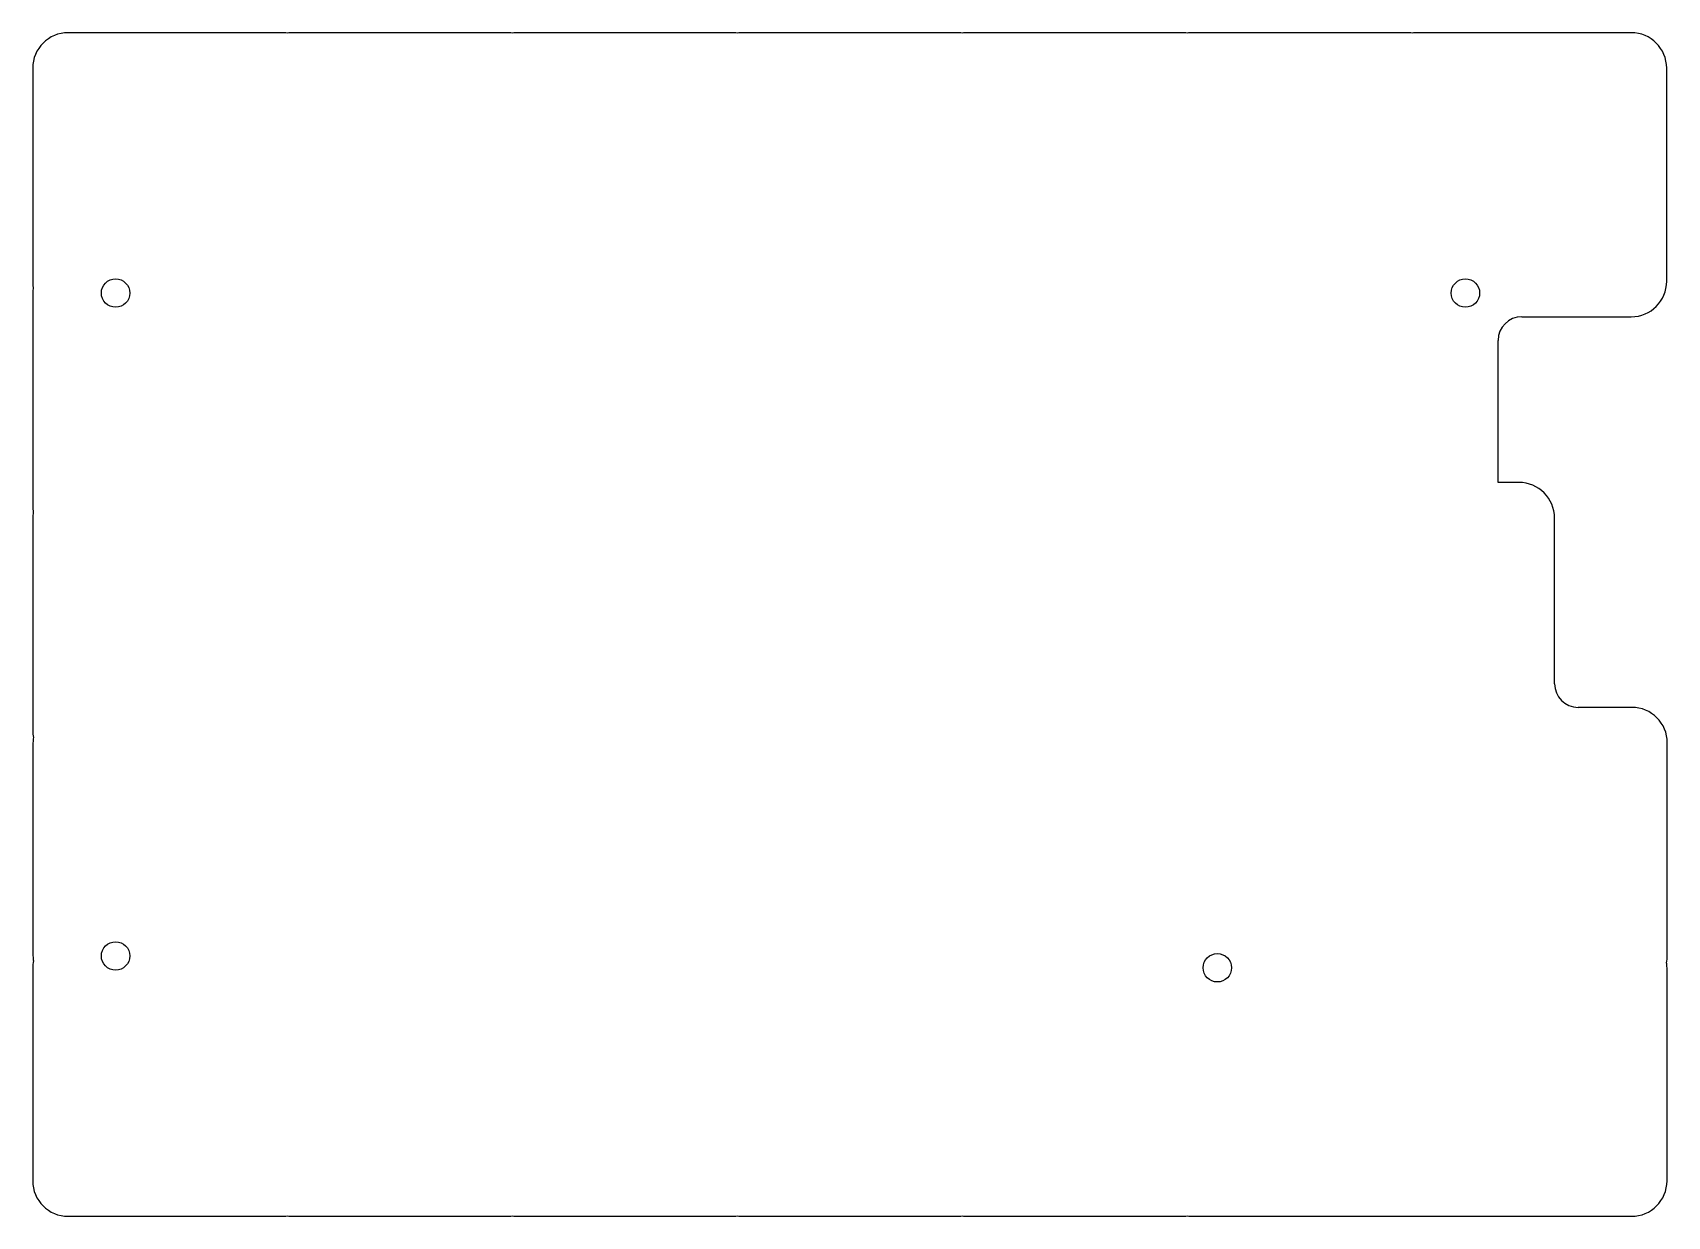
# Model space of a CAD drawing. Header units: millimetres. Extents: x 88 to 226, y -162 to -62.
import ezdxf

# ---------------------------------------------------------------- set-up
doc = ezdxf.new("R2010")
doc.units = ezdxf.units.MM

msp = doc.modelspace()

# ---------------------------------------------------------------- linework, layer by layer
at = {"linetype": 'CONTINUOUS'}
for p, q in [((109, -62), (91, -62)), ((128, -62), (110, -62)), ((147, -62), (129, -62)), ((166, -62), (148, -62)), ((185, -62), (167, -62)), ((204, -62), (186, -62)), ((223, -62), (205, -62)), ((88, -65), (88, -83)), ((226, -83), (226, -65)), ((88.00625, -84), (88.00625, -102)), ((213.7625, -86), (223, -86)), ((211.7625, -100), (211.7625, -88)), ((213.525, -100), (211.7625, -100)), ((88.0125, -103), (88.0125, -121)), ((216.525, -117), (216.525, -103)), ((223.05, -119), (218.525, -119)), ((88.025, -122), (88.025, -140)), ((226.05, -140), (226.05, -122)), ((88, -141), (88, -159)), ((226.025, -159), (226.025, -141)), ((91, -162), (109, -162)), ((110, -162), (128, -162)), ((129, -162), (147, -162)), ((148, -162), (166, -162)), ((167, -162), (185, -162)), ((186.025, -162), (223.025, -162))]:
    msp.add_line(p, q, dxfattribs=at)
for centre in [(95, -84), (209, -84), (95, -140), (188.05, -141)]:
    msp.add_circle(centre, 1.2, dxfattribs=at)
for centre, radius, start, end in [((91, -65), 3, 90, 180), ((109, -65), 3, 80.4059318, 90), ((110, -65), 3, 90, 99.5940682), ((128, -65), 3, 80.4059318, 90), ((129, -65), 3, 90, 99.5940682), ((147, -65), 3, 80.4059318, 90), ((148, -65), 3, 90, 99.5940682), ((166, -65), 3, 80.4059318, 90), ((167, -65), 3, 90, 99.5940682), ((185, -65), 3, 80.4059318, 90), ((186, -65), 3, 90, 99.5940682), ((204, -65), 3, 80.4059318, 90), ((205, -65), 3, 90, 99.5940682), ((223, -65), 3, 0, 90), ((91, -83), 3, 180, 189.9523517), ((91.00625, -84), 3, 170.7638371, 180), ((223, -83), 3, 270, 360), ((213.7625, -88), 2, 90, 180), ((213.525, -103), 3, 0, 90), ((91.00625, -102), 3, 180, 189.9523517), ((91.0125, -103), 3, 170.7638371, 180), ((218.525, -117), 2, 180, 270), ((223.05, -122), 3, 0, 90), ((91.0125, -121), 3, 180, 190.3109843), ((91.025, -122), 3, 171.1213345, 180), ((91, -141), 3, 168.9708083, 180), ((91.025, -140), 3, 180, 188.1649989), ((223.05, -140), 3, 348.9708083, 360), ((223.025, -141), 3, 360, 368.1649989), ((91, -159), 3, 180, 270), ((223.025, -159), 3, 270, 360), ((109, -159), 3, 270, 279.5940682), ((110, -159), 3, 260.4059318, 270), ((128, -159), 3, 270, 279.5940682), ((129, -159), 3, 260.4059318, 270), ((147, -159), 3, 270, 279.5940682), ((148, -159), 3, 260.4059318, 270), ((166, -159), 3, 270, 279.5940682), ((167, -159), 3, 260.4059318, 270), ((185, -159), 3, 270, 279.8362744), ((186.025, -159), 3, 260.1637256, 270)]:
    msp.add_arc(centre, radius, start, end, dxfattribs=at)

doc.saveas('drawing.dxf')
